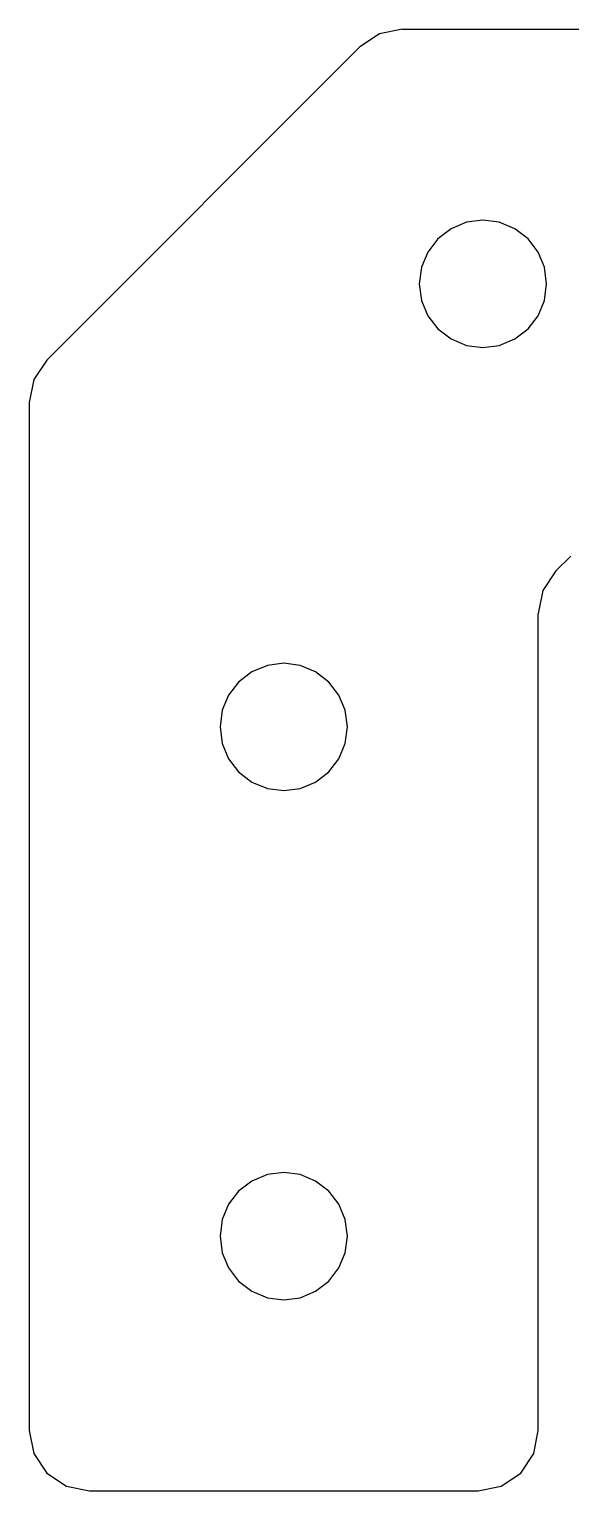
# Model space of a CAD drawing. Extents: x -257 to 298, y -311 to 343.
# Drawn here: x -128.9 to -100, y 72.7 to 150.4 of the extents above; entities that cross this region are included whole.
import ezdxf

# ---------------------------------------------------------------- set-up
doc = ezdxf.new("R2010")
doc.units = 0

msp = doc.modelspace()

# ---------------------------------------------------------------- linework, layer by layer
at = {"layer": 'Layer 1'}
for p, q in [((-110.214586, 150.205415), (-111.25274, 149.511744)), ((-110.214586, 150.205415), (-111.25274, 149.511744)), ((-110.214586, 150.205415), (-111.25274, 149.511744)), ((-110.214586, 150.205415), (-111.25274, 149.511744)), ((-110.214586, 150.205415), (-111.25274, 149.511744)), ((-110.214586, 150.205415), (-111.25274, 149.511744)), ((-110.214586, 150.205415), (-111.25274, 149.511744)), ((-110.214586, 150.205415), (-111.25274, 149.511744)), ((-110.214586, 150.205415), (-111.25274, 149.511744)), ((-110.214586, 150.205415), (-111.25274, 149.511744)), ((-108.99, 150.449), (-110.214586, 150.205415)), ((-108.99, 150.449), (-110.214586, 150.205415)), ((-108.99, 150.449), (-110.214586, 150.205415)), ((-108.99, 150.449), (-110.214586, 150.205415)), ((-108.99, 150.449), (-110.214586, 150.205415)), ((-108.99, 150.449), (-110.214586, 150.205415)), ((-108.99, 150.449), (-110.214586, 150.205415)), ((-108.99, 150.449), (-110.214586, 150.205415)), ((-108.99, 150.449), (-110.214586, 150.205415)), ((-108.99, 150.449), (-110.214586, 150.205415)), ((-108.99, 150.449), (-15.3464, 150.449)), ((-108.99, 150.449), (-15.3464, 150.449)), ((-108.99, 150.449), (-15.3464, 150.449)), ((-108.99, 150.449), (-15.3464, 150.449)), ((-108.99, 150.449), (-15.3464, 150.449)), ((-108.99, 150.449), (-15.3464, 150.449)), ((-108.99, 150.449), (-15.3464, 150.449)), ((-108.99, 150.449), (-15.3464, 150.449)), ((-108.99, 150.449), (-15.3464, 150.449)), ((-108.99, 150.449), (-15.3464, 150.449)), ((-127.916, 132.849), (-111.253, 149.5122)), ((-127.916, 132.849), (-111.253, 149.5122)), ((-127.916, 132.849), (-111.253, 149.5122)), ((-127.916, 132.849), (-111.253, 149.5122)), ((-127.916, 132.849), (-111.253, 149.5122)), ((-127.916, 132.849), (-111.253, 149.5122)), ((-127.916, 132.849), (-111.253, 149.5122)), ((-127.916, 132.849), (-111.253, 149.5122)), ((-127.916, 132.849), (-111.253, 149.5122)), ((-127.916, 132.849), (-111.253, 149.5122)), ((-105.574125, 140.175228), (-106.397995, 139.834934)), ((-105.574125, 140.175228), (-106.397995, 139.834934)), ((-105.574125, 140.175228), (-106.397995, 139.834934)), ((-105.574125, 140.175228), (-106.397995, 139.834934)), ((-105.574125, 140.175228), (-106.397995, 139.834934)), ((-105.574125, 140.175228), (-106.397995, 139.834934)), ((-105.574125, 140.175228), (-106.397995, 139.834934)), ((-105.574125, 140.175228), (-106.397995, 139.834934)), ((-105.574125, 140.175228), (-106.397995, 139.834934)), ((-105.574125, 140.175228), (-106.397995, 139.834934)), ((-104.704665, 140.28866), (-105.574125, 140.175228)), ((-104.704665, 140.28866), (-105.574125, 140.175228)), ((-104.704665, 140.28866), (-105.574125, 140.175228)), ((-104.704665, 140.28866), (-105.574125, 140.175228)), ((-104.704665, 140.28866), (-105.574125, 140.175228)), ((-104.704665, 140.28866), (-105.574125, 140.175228)), ((-104.704665, 140.28866), (-105.574125, 140.175228)), ((-104.704665, 140.28866), (-105.574125, 140.175228)), ((-104.704665, 140.28866), (-105.574125, 140.175228)), ((-104.704665, 140.28866), (-105.574125, 140.175228)), ((-103.835205, 140.175228), (-104.704665, 140.28866)), ((-103.835205, 140.175228), (-104.704665, 140.28866)), ((-103.835205, 140.175228), (-104.704665, 140.28866)), ((-103.835205, 140.175228), (-104.704665, 140.28866)), ((-103.835205, 140.175228), (-104.704665, 140.28866)), ((-103.835205, 140.175228), (-104.704665, 140.28866)), ((-103.835205, 140.175228), (-104.704665, 140.28866)), ((-103.835205, 140.175228), (-104.704665, 140.28866)), ((-103.835205, 140.175228), (-104.704665, 140.28866)), ((-103.835205, 140.175228), (-104.704665, 140.28866)), ((-103.011335, 139.834934), (-103.835205, 140.175228)), ((-103.011335, 139.834934), (-103.835205, 140.175228)), ((-103.011335, 139.834934), (-103.835205, 140.175228)), ((-103.011335, 139.834934), (-103.835205, 140.175228)), ((-103.011335, 139.834934), (-103.835205, 140.175228)), ((-103.011335, 139.834934), (-103.835205, 140.175228)), ((-103.011335, 139.834934), (-103.835205, 140.175228)), ((-103.011335, 139.834934), (-103.835205, 140.175228)), ((-103.011335, 139.834934), (-103.835205, 140.175228)), ((-103.011335, 139.834934), (-103.835205, 140.175228)), ((-107.104634, 139.291589), (-107.637599, 138.59533)), ((-107.104634, 139.291589), (-107.637599, 138.59533)), ((-107.104634, 139.291589), (-107.637599, 138.59533)), ((-107.104634, 139.291589), (-107.637599, 138.59533)), ((-107.104634, 139.291589), (-107.637599, 138.59533)), ((-107.104634, 139.291589), (-107.637599, 138.59533)), ((-107.104634, 139.291589), (-107.637599, 138.59533)), ((-107.104634, 139.291589), (-107.637599, 138.59533)), ((-107.104634, 139.291589), (-107.637599, 138.59533)), ((-107.104634, 139.291589), (-107.637599, 138.59533)), ((-106.397995, 139.834934), (-107.104634, 139.291589)), ((-106.397995, 139.834934), (-107.104634, 139.291589)), ((-106.397995, 139.834934), (-107.104634, 139.291589)), ((-106.397995, 139.834934), (-107.104634, 139.291589)), ((-106.397995, 139.834934), (-107.104634, 139.291589)), ((-106.397995, 139.834934), (-107.104634, 139.291589)), ((-106.397995, 139.834934), (-107.104634, 139.291589)), ((-106.397995, 139.834934), (-107.104634, 139.291589)), ((-106.397995, 139.834934), (-107.104634, 139.291589)), ((-106.397995, 139.834934), (-107.104634, 139.291589)), ((-102.304696, 139.291589), (-103.011335, 139.834934)), ((-102.304696, 139.291589), (-103.011335, 139.834934)), ((-102.304696, 139.291589), (-103.011335, 139.834934)), ((-102.304696, 139.291589), (-103.011335, 139.834934)), ((-102.304696, 139.291589), (-103.011335, 139.834934)), ((-102.304696, 139.291589), (-103.011335, 139.834934)), ((-102.304696, 139.291589), (-103.011335, 139.834934)), ((-102.304696, 139.291589), (-103.011335, 139.834934)), ((-102.304696, 139.291589), (-103.011335, 139.834934)), ((-102.304696, 139.291589), (-103.011335, 139.834934)), ((-101.771731, 138.59533), (-102.304696, 139.291589)), ((-101.771731, 138.59533), (-102.304696, 139.291589)), ((-101.771731, 138.59533), (-102.304696, 139.291589)), ((-101.771731, 138.59533), (-102.304696, 139.291589)), ((-101.771731, 138.59533), (-102.304696, 139.291589)), ((-101.771731, 138.59533), (-102.304696, 139.291589)), ((-101.771731, 138.59533), (-102.304696, 139.291589)), ((-101.771731, 138.59533), (-102.304696, 139.291589)), ((-101.771731, 138.59533), (-102.304696, 139.291589)), ((-101.771731, 138.59533), (-102.304696, 139.291589)), ((-107.637599, 138.59533), (-107.974094, 137.785639)), ((-107.637599, 138.59533), (-107.974094, 137.785639)), ((-107.637599, 138.59533), (-107.974094, 137.785639)), ((-107.637599, 138.59533), (-107.974094, 137.785639)), ((-107.637599, 138.59533), (-107.974094, 137.785639)), ((-107.637599, 138.59533), (-107.974094, 137.785639)), ((-107.637599, 138.59533), (-107.974094, 137.785639)), ((-107.637599, 138.59533), (-107.974094, 137.785639)), ((-107.637599, 138.59533), (-107.974094, 137.785639)), ((-107.637599, 138.59533), (-107.974094, 137.785639)), ((-101.435234, 137.785639), (-101.771731, 138.59533)), ((-101.435234, 137.785639), (-101.771731, 138.59533)), ((-101.435234, 137.785639), (-101.771731, 138.59533)), ((-101.435234, 137.785639), (-101.771731, 138.59533)), ((-101.435234, 137.785639), (-101.771731, 138.59533)), ((-101.435234, 137.785639), (-101.771731, 138.59533)), ((-101.435234, 137.785639), (-101.771731, 138.59533)), ((-101.435234, 137.785639), (-101.771731, 138.59533)), ((-101.435234, 137.785639), (-101.771731, 138.59533)), ((-101.435234, 137.785639), (-101.771731, 138.59533)), ((-107.974094, 137.785639), (-108.091325, 136.902)), ((-107.974094, 137.785639), (-108.091325, 136.902)), ((-107.974094, 137.785639), (-108.091325, 136.902)), ((-107.974094, 137.785639), (-108.091325, 136.902)), ((-107.974094, 137.785639), (-108.091325, 136.902)), ((-107.974094, 137.785639), (-108.091325, 136.902)), ((-107.974094, 137.785639), (-108.091325, 136.902)), ((-107.974094, 137.785639), (-108.091325, 136.902)), ((-107.974094, 137.785639), (-108.091325, 136.902)), ((-107.974094, 137.785639), (-108.091325, 136.902)), ((-101.318, 136.902), (-101.435234, 137.785639)), ((-101.318, 136.902), (-101.435234, 137.785639)), ((-101.318, 136.902), (-101.435234, 137.785639)), ((-101.318, 136.902), (-101.435234, 137.785639)), ((-101.318, 136.902), (-101.435234, 137.785639)), ((-101.318, 136.902), (-101.435234, 137.785639)), ((-101.318, 136.902), (-101.435234, 137.785639)), ((-101.318, 136.902), (-101.435234, 137.785639)), ((-101.318, 136.902), (-101.435234, 137.785639)), ((-101.318, 136.902), (-101.435234, 137.785639)), ((-108.091325, 136.902), (-107.974093, 136.018361)), ((-108.091325, 136.902), (-107.974093, 136.018361)), ((-108.091325, 136.902), (-107.974093, 136.018361)), ((-108.091325, 136.902), (-107.974093, 136.018361)), ((-108.091325, 136.902), (-107.974093, 136.018361)), ((-108.091325, 136.902), (-107.974093, 136.018361)), ((-108.091325, 136.902), (-107.974093, 136.018361)), ((-108.091325, 136.902), (-107.974093, 136.018361)), ((-108.091325, 136.902), (-107.974093, 136.018361)), ((-108.091325, 136.902), (-107.974093, 136.018361)), ((-101.435233, 136.018361), (-101.318003, 136.902)), ((-101.435233, 136.018361), (-101.318003, 136.902)), ((-101.435233, 136.018361), (-101.318003, 136.902)), ((-101.435233, 136.018361), (-101.318003, 136.902)), ((-101.435233, 136.018361), (-101.318003, 136.902)), ((-101.435233, 136.018361), (-101.318003, 136.902)), ((-101.435233, 136.018361), (-101.318003, 136.902)), ((-101.435233, 136.018361), (-101.318003, 136.902)), ((-101.435233, 136.018361), (-101.318003, 136.902)), ((-101.435233, 136.018361), (-101.318003, 136.902)), ((-101.318003, 136.902), (-101.318, 136.902)), ((-101.318003, 136.902), (-101.318, 136.902)), ((-101.318003, 136.902), (-101.318, 136.902)), ((-101.318003, 136.902), (-101.318, 136.902)), ((-101.318003, 136.902), (-101.318, 136.902)), ((-101.318003, 136.902), (-101.318, 136.902)), ((-101.318003, 136.902), (-101.318, 136.902)), ((-101.318003, 136.902), (-101.318, 136.902)), ((-101.318003, 136.902), (-101.318, 136.902)), ((-101.318003, 136.902), (-101.318, 136.902)), ((-107.974093, 136.018361), (-107.637596, 135.20867)), ((-107.974093, 136.018361), (-107.637596, 135.20867)), ((-107.974093, 136.018361), (-107.637596, 135.20867)), ((-107.974093, 136.018361), (-107.637596, 135.20867)), ((-107.974093, 136.018361), (-107.637596, 135.20867)), ((-107.974093, 136.018361), (-107.637596, 135.20867)), ((-107.974093, 136.018361), (-107.637596, 135.20867)), ((-107.974093, 136.018361), (-107.637596, 135.20867)), ((-107.974093, 136.018361), (-107.637596, 135.20867)), ((-107.974093, 136.018361), (-107.637596, 135.20867)), ((-101.771729, 135.20867), (-101.435233, 136.018361)), ((-101.771729, 135.20867), (-101.435233, 136.018361)), ((-101.771729, 135.20867), (-101.435233, 136.018361)), ((-101.771729, 135.20867), (-101.435233, 136.018361)), ((-101.771729, 135.20867), (-101.435233, 136.018361)), ((-101.771729, 135.20867), (-101.435233, 136.018361)), ((-101.771729, 135.20867), (-101.435233, 136.018361)), ((-101.771729, 135.20867), (-101.435233, 136.018361)), ((-101.771729, 135.20867), (-101.435233, 136.018361)), ((-101.771729, 135.20867), (-101.435233, 136.018361)), ((-107.637596, 135.20867), (-107.104631, 134.512411)), ((-107.637596, 135.20867), (-107.104631, 134.512411)), ((-107.637596, 135.20867), (-107.104631, 134.512411)), ((-107.637596, 135.20867), (-107.104631, 134.512411)), ((-107.637596, 135.20867), (-107.104631, 134.512411)), ((-107.637596, 135.20867), (-107.104631, 134.512411)), ((-107.637596, 135.20867), (-107.104631, 134.512411)), ((-107.637596, 135.20867), (-107.104631, 134.512411)), ((-107.637596, 135.20867), (-107.104631, 134.512411)), ((-107.637596, 135.20867), (-107.104631, 134.512411)), ((-102.304694, 134.512411), (-101.771729, 135.20867)), ((-102.304694, 134.512411), (-101.771729, 135.20867)), ((-102.304694, 134.512411), (-101.771729, 135.20867)), ((-102.304694, 134.512411), (-101.771729, 135.20867)), ((-102.304694, 134.512411), (-101.771729, 135.20867)), ((-102.304694, 134.512411), (-101.771729, 135.20867)), ((-102.304694, 134.512411), (-101.771729, 135.20867)), ((-102.304694, 134.512411), (-101.771729, 135.20867)), ((-102.304694, 134.512411), (-101.771729, 135.20867)), ((-102.304694, 134.512411), (-101.771729, 135.20867)), ((-107.104631, 134.512411), (-106.397993, 133.969066)), ((-107.104631, 134.512411), (-106.397993, 133.969066)), ((-107.104631, 134.512411), (-106.397993, 133.969066)), ((-107.104631, 134.512411), (-106.397993, 133.969066)), ((-107.104631, 134.512411), (-106.397993, 133.969066)), ((-107.104631, 134.512411), (-106.397993, 133.969066)), ((-107.104631, 134.512411), (-106.397993, 133.969066)), ((-107.104631, 134.512411), (-106.397993, 133.969066)), ((-107.104631, 134.512411), (-106.397993, 133.969066)), ((-107.104631, 134.512411), (-106.397993, 133.969066)), ((-106.397993, 133.969066), (-105.574123, 133.628772)), ((-106.397993, 133.969066), (-105.574123, 133.628772)), ((-106.397993, 133.969066), (-105.574123, 133.628772)), ((-106.397993, 133.969066), (-105.574123, 133.628772)), ((-106.397993, 133.969066), (-105.574123, 133.628772)), ((-106.397993, 133.969066), (-105.574123, 133.628772)), ((-106.397993, 133.969066), (-105.574123, 133.628772)), ((-106.397993, 133.969066), (-105.574123, 133.628772)), ((-106.397993, 133.969066), (-105.574123, 133.628772)), ((-106.397993, 133.969066), (-105.574123, 133.628772)), ((-103.835202, 133.628772), (-103.011333, 133.969066)), ((-103.835202, 133.628772), (-103.011333, 133.969066)), ((-103.835202, 133.628772), (-103.011333, 133.969066)), ((-103.835202, 133.628772), (-103.011333, 133.969066)), ((-103.835202, 133.628772), (-103.011333, 133.969066)), ((-103.835202, 133.628772), (-103.011333, 133.969066)), ((-103.835202, 133.628772), (-103.011333, 133.969066)), ((-103.835202, 133.628772), (-103.011333, 133.969066)), ((-103.835202, 133.628772), (-103.011333, 133.969066)), ((-103.835202, 133.628772), (-103.011333, 133.969066)), ((-103.011333, 133.969066), (-102.304694, 134.512411)), ((-103.011333, 133.969066), (-102.304694, 134.512411)), ((-103.011333, 133.969066), (-102.304694, 134.512411)), ((-103.011333, 133.969066), (-102.304694, 134.512411)), ((-103.011333, 133.969066), (-102.304694, 134.512411)), ((-103.011333, 133.969066), (-102.304694, 134.512411)), ((-103.011333, 133.969066), (-102.304694, 134.512411)), ((-103.011333, 133.969066), (-102.304694, 134.512411)), ((-103.011333, 133.969066), (-102.304694, 134.512411)), ((-103.011333, 133.969066), (-102.304694, 134.512411)), ((-105.574123, 133.628772), (-104.704663, 133.51534)), ((-105.574123, 133.628772), (-104.704663, 133.51534)), ((-105.574123, 133.628772), (-104.704663, 133.51534)), ((-105.574123, 133.628772), (-104.704663, 133.51534)), ((-105.574123, 133.628772), (-104.704663, 133.51534)), ((-105.574123, 133.628772), (-104.704663, 133.51534)), ((-105.574123, 133.628772), (-104.704663, 133.51534)), ((-105.574123, 133.628772), (-104.704663, 133.51534)), ((-105.574123, 133.628772), (-104.704663, 133.51534)), ((-105.574123, 133.628772), (-104.704663, 133.51534)), ((-104.704663, 133.51534), (-103.835202, 133.628772)), ((-104.704663, 133.51534), (-103.835202, 133.628772)), ((-104.704663, 133.51534), (-103.835202, 133.628772)), ((-104.704663, 133.51534), (-103.835202, 133.628772)), ((-104.704663, 133.51534), (-103.835202, 133.628772)), ((-104.704663, 133.51534), (-103.835202, 133.628772)), ((-104.704663, 133.51534), (-103.835202, 133.628772)), ((-104.704663, 133.51534), (-103.835202, 133.628772)), ((-104.704663, 133.51534), (-103.835202, 133.628772)), ((-104.704663, 133.51534), (-103.835202, 133.628772)), ((-127.916, 132.849), (-128.609673, 131.810846)), ((-127.916, 132.849), (-128.609673, 131.810846)), ((-127.916, 132.849), (-128.609673, 131.810846)), ((-127.916, 132.849), (-128.609673, 131.810846)), ((-127.916, 132.849), (-128.609673, 131.810846)), ((-127.916, 132.849), (-128.609673, 131.810846)), ((-127.916, 132.849), (-128.609673, 131.810846)), ((-127.916, 132.849), (-128.609673, 131.810846)), ((-127.916, 132.849), (-128.609673, 131.810846)), ((-127.916, 132.849), (-128.609673, 131.810846)), ((-128.609673, 131.810846), (-128.853259, 130.58626)), ((-128.609673, 131.810846), (-128.853259, 130.58626)), ((-128.609673, 131.810846), (-128.853259, 130.58626)), ((-128.609673, 131.810846), (-128.853259, 130.58626)), ((-128.609673, 131.810846), (-128.853259, 130.58626)), ((-128.609673, 131.810846), (-128.853259, 130.58626)), ((-128.609673, 131.810846), (-128.853259, 130.58626)), ((-128.609673, 131.810846), (-128.853259, 130.58626)), ((-128.609673, 131.810846), (-128.853259, 130.58626)), ((-128.609673, 131.810846), (-128.853259, 130.58626)), ((-128.853, 130.586), (-128.853, 75.8893)), ((-128.853, 130.586), (-128.853, 75.8893)), ((-128.853, 130.586), (-128.853, 75.8893)), ((-128.853, 130.586), (-128.853, 75.8893)), ((-128.853, 130.586), (-128.853, 75.8893)), ((-128.853, 130.586), (-128.853, 75.8893)), ((-128.853, 130.586), (-128.853, 75.8893)), ((-128.853, 130.586), (-128.853, 75.8893)), ((-128.853, 130.586), (-128.853, 75.8893)), ((-128.853, 130.586), (-128.853, 75.8893)), ((-100.823, 121.626), (-100.030803, 122.418197)), ((-100.823, 121.626), (-100.030803, 122.418197)), ((-100.823, 121.626), (-100.030803, 122.418197)), ((-100.823, 121.626), (-100.030803, 122.418197)), ((-100.823, 121.626), (-100.030803, 122.418197)), ((-100.823, 121.626), (-100.030803, 122.418197)), ((-100.823, 121.626), (-100.030803, 122.418197)), ((-100.823, 121.626), (-100.030803, 122.418197)), ((-100.823, 121.626), (-100.030803, 122.418197)), ((-100.823, 121.626), (-100.030803, 122.418197)), ((-100.823, 121.626), (-101.516673, 120.587846)), ((-100.823, 121.626), (-101.516673, 120.587846)), ((-100.823, 121.626), (-101.516673, 120.587846)), ((-100.823, 121.626), (-101.516673, 120.587846)), ((-100.823, 121.626), (-101.516673, 120.587846)), ((-100.823, 121.626), (-101.516673, 120.587846)), ((-100.823, 121.626), (-101.516673, 120.587846)), ((-100.823, 121.626), (-101.516673, 120.587846)), ((-100.823, 121.626), (-101.516673, 120.587846)), ((-100.823, 121.626), (-101.516673, 120.587846)), ((-101.516673, 120.587846), (-101.760259, 119.36326)), ((-101.516673, 120.587846), (-101.760259, 119.36326)), ((-101.516673, 120.587846), (-101.760259, 119.36326)), ((-101.516673, 120.587846), (-101.760259, 119.36326)), ((-101.516673, 120.587846), (-101.760259, 119.36326)), ((-101.516673, 120.587846), (-101.760259, 119.36326)), ((-101.516673, 120.587846), (-101.760259, 119.36326)), ((-101.516673, 120.587846), (-101.760259, 119.36326)), ((-101.516673, 120.587846), (-101.760259, 119.36326)), ((-101.516673, 120.587846), (-101.760259, 119.36326)), ((-101.76, 75.8893), (-101.76, 119.364)), ((-101.76, 75.8893), (-101.76, 119.364)), ((-101.76, 75.8893), (-101.76, 119.364)), ((-101.76, 75.8893), (-101.76, 119.364)), ((-101.76, 75.8893), (-101.76, 119.364)), ((-101.76, 75.8893), (-101.76, 119.364)), ((-101.76, 75.8893), (-101.76, 119.364)), ((-101.76, 75.8893), (-101.76, 119.364)), ((-101.76, 75.8893), (-101.76, 119.364)), ((-101.76, 75.8893), (-101.76, 119.364)), ((-115.306665, 116.71566), (-116.176125, 116.602228)), ((-115.306665, 116.71566), (-116.176125, 116.602228)), ((-115.306665, 116.71566), (-116.176125, 116.602228)), ((-115.306665, 116.71566), (-116.176125, 116.602228)), ((-115.306665, 116.71566), (-116.176125, 116.602228)), ((-115.306665, 116.71566), (-116.176125, 116.602228)), ((-115.306665, 116.71566), (-116.176125, 116.602228)), ((-115.306665, 116.71566), (-116.176125, 116.602228)), ((-115.306665, 116.71566), (-116.176125, 116.602228)), ((-115.306665, 116.71566), (-116.176125, 116.602228)), ((-114.437205, 116.602228), (-115.306665, 116.71566)), ((-114.437205, 116.602228), (-115.306665, 116.71566)), ((-114.437205, 116.602228), (-115.306665, 116.71566)), ((-114.437205, 116.602228), (-115.306665, 116.71566)), ((-114.437205, 116.602228), (-115.306665, 116.71566)), ((-114.437205, 116.602228), (-115.306665, 116.71566)), ((-114.437205, 116.602228), (-115.306665, 116.71566)), ((-114.437205, 116.602228), (-115.306665, 116.71566)), ((-114.437205, 116.602228), (-115.306665, 116.71566)), ((-114.437205, 116.602228), (-115.306665, 116.71566)), ((-116.999995, 116.261934), (-117.706634, 115.718589)), ((-116.999995, 116.261934), (-117.706634, 115.718589)), ((-116.999995, 116.261934), (-117.706634, 115.718589)), ((-116.999995, 116.261934), (-117.706634, 115.718589)), ((-116.999995, 116.261934), (-117.706634, 115.718589)), ((-116.999995, 116.261934), (-117.706634, 115.718589)), ((-116.999995, 116.261934), (-117.706634, 115.718589)), ((-116.999995, 116.261934), (-117.706634, 115.718589)), ((-116.999995, 116.261934), (-117.706634, 115.718589)), ((-116.999995, 116.261934), (-117.706634, 115.718589)), ((-116.176125, 116.602228), (-116.999995, 116.261934)), ((-116.176125, 116.602228), (-116.999995, 116.261934)), ((-116.176125, 116.602228), (-116.999995, 116.261934)), ((-116.176125, 116.602228), (-116.999995, 116.261934)), ((-116.176125, 116.602228), (-116.999995, 116.261934)), ((-116.176125, 116.602228), (-116.999995, 116.261934)), ((-116.176125, 116.602228), (-116.999995, 116.261934)), ((-116.176125, 116.602228), (-116.999995, 116.261934)), ((-116.176125, 116.602228), (-116.999995, 116.261934)), ((-116.176125, 116.602228), (-116.999995, 116.261934)), ((-113.613335, 116.261934), (-114.437205, 116.602228)), ((-113.613335, 116.261934), (-114.437205, 116.602228)), ((-113.613335, 116.261934), (-114.437205, 116.602228)), ((-113.613335, 116.261934), (-114.437205, 116.602228)), ((-113.613335, 116.261934), (-114.437205, 116.602228)), ((-113.613335, 116.261934), (-114.437205, 116.602228)), ((-113.613335, 116.261934), (-114.437205, 116.602228)), ((-113.613335, 116.261934), (-114.437205, 116.602228)), ((-113.613335, 116.261934), (-114.437205, 116.602228)), ((-113.613335, 116.261934), (-114.437205, 116.602228)), ((-112.906696, 115.718589), (-113.613335, 116.261934)), ((-112.906696, 115.718589), (-113.613335, 116.261934)), ((-112.906696, 115.718589), (-113.613335, 116.261934)), ((-112.906696, 115.718589), (-113.613335, 116.261934)), ((-112.906696, 115.718589), (-113.613335, 116.261934)), ((-112.906696, 115.718589), (-113.613335, 116.261934)), ((-112.906696, 115.718589), (-113.613335, 116.261934)), ((-112.906696, 115.718589), (-113.613335, 116.261934)), ((-112.906696, 115.718589), (-113.613335, 116.261934)), ((-112.906696, 115.718589), (-113.613335, 116.261934)), ((-117.706634, 115.718589), (-118.239599, 115.02233)), ((-117.706634, 115.718589), (-118.239599, 115.02233)), ((-117.706634, 115.718589), (-118.239599, 115.02233)), ((-117.706634, 115.718589), (-118.239599, 115.02233)), ((-117.706634, 115.718589), (-118.239599, 115.02233)), ((-117.706634, 115.718589), (-118.239599, 115.02233)), ((-117.706634, 115.718589), (-118.239599, 115.02233)), ((-117.706634, 115.718589), (-118.239599, 115.02233)), ((-117.706634, 115.718589), (-118.239599, 115.02233)), ((-117.706634, 115.718589), (-118.239599, 115.02233)), ((-112.373731, 115.02233), (-112.906696, 115.718589)), ((-112.373731, 115.02233), (-112.906696, 115.718589)), ((-112.373731, 115.02233), (-112.906696, 115.718589)), ((-112.373731, 115.02233), (-112.906696, 115.718589)), ((-112.373731, 115.02233), (-112.906696, 115.718589)), ((-112.373731, 115.02233), (-112.906696, 115.718589)), ((-112.373731, 115.02233), (-112.906696, 115.718589)), ((-112.373731, 115.02233), (-112.906696, 115.718589)), ((-112.373731, 115.02233), (-112.906696, 115.718589)), ((-112.373731, 115.02233), (-112.906696, 115.718589)), ((-118.239599, 115.02233), (-118.576094, 114.212639)), ((-118.239599, 115.02233), (-118.576094, 114.212639)), ((-118.239599, 115.02233), (-118.576094, 114.212639)), ((-118.239599, 115.02233), (-118.576094, 114.212639)), ((-118.239599, 115.02233), (-118.576094, 114.212639)), ((-118.239599, 115.02233), (-118.576094, 114.212639)), ((-118.239599, 115.02233), (-118.576094, 114.212639)), ((-118.239599, 115.02233), (-118.576094, 114.212639)), ((-118.239599, 115.02233), (-118.576094, 114.212639)), ((-118.239599, 115.02233), (-118.576094, 114.212639)), ((-112.037234, 114.212639), (-112.373731, 115.02233)), ((-112.037234, 114.212639), (-112.373731, 115.02233)), ((-112.037234, 114.212639), (-112.373731, 115.02233)), ((-112.037234, 114.212639), (-112.373731, 115.02233)), ((-112.037234, 114.212639), (-112.373731, 115.02233)), ((-112.037234, 114.212639), (-112.373731, 115.02233)), ((-112.037234, 114.212639), (-112.373731, 115.02233)), ((-112.037234, 114.212639), (-112.373731, 115.02233)), ((-112.037234, 114.212639), (-112.373731, 115.02233)), ((-112.037234, 114.212639), (-112.373731, 115.02233)), ((-118.576094, 114.212639), (-118.693325, 113.329)), ((-118.576094, 114.212639), (-118.693325, 113.329)), ((-118.576094, 114.212639), (-118.693325, 113.329)), ((-118.576094, 114.212639), (-118.693325, 113.329)), ((-118.576094, 114.212639), (-118.693325, 113.329)), ((-118.576094, 114.212639), (-118.693325, 113.329)), ((-118.576094, 114.212639), (-118.693325, 113.329)), ((-118.576094, 114.212639), (-118.693325, 113.329)), ((-118.576094, 114.212639), (-118.693325, 113.329)), ((-118.576094, 114.212639), (-118.693325, 113.329)), ((-111.92, 113.329), (-112.037234, 114.212639)), ((-111.92, 113.329), (-112.037234, 114.212639)), ((-111.92, 113.329), (-112.037234, 114.212639)), ((-111.92, 113.329), (-112.037234, 114.212639)), ((-111.92, 113.329), (-112.037234, 114.212639)), ((-111.92, 113.329), (-112.037234, 114.212639)), ((-111.92, 113.329), (-112.037234, 114.212639)), ((-111.92, 113.329), (-112.037234, 114.212639)), ((-111.92, 113.329), (-112.037234, 114.212639)), ((-111.92, 113.329), (-112.037234, 114.212639)), ((-118.693325, 113.329), (-118.576093, 112.445361)), ((-118.693325, 113.329), (-118.576093, 112.445361)), ((-118.693325, 113.329), (-118.576093, 112.445361)), ((-118.693325, 113.329), (-118.576093, 112.445361)), ((-118.693325, 113.329), (-118.576093, 112.445361)), ((-118.693325, 113.329), (-118.576093, 112.445361)), ((-118.693325, 113.329), (-118.576093, 112.445361)), ((-118.693325, 113.329), (-118.576093, 112.445361)), ((-118.693325, 113.329), (-118.576093, 112.445361)), ((-118.693325, 113.329), (-118.576093, 112.445361)), ((-112.037233, 112.445361), (-111.920003, 113.329)), ((-112.037233, 112.445361), (-111.920003, 113.329)), ((-112.037233, 112.445361), (-111.920003, 113.329)), ((-112.037233, 112.445361), (-111.920003, 113.329)), ((-112.037233, 112.445361), (-111.920003, 113.329)), ((-112.037233, 112.445361), (-111.920003, 113.329)), ((-112.037233, 112.445361), (-111.920003, 113.329)), ((-112.037233, 112.445361), (-111.920003, 113.329)), ((-112.037233, 112.445361), (-111.920003, 113.329)), ((-112.037233, 112.445361), (-111.920003, 113.329)), ((-111.920003, 113.329), (-111.92, 113.329)), ((-111.920003, 113.329), (-111.92, 113.329)), ((-111.920003, 113.329), (-111.92, 113.329)), ((-111.920003, 113.329), (-111.92, 113.329)), ((-111.920003, 113.329), (-111.92, 113.329)), ((-111.920003, 113.329), (-111.92, 113.329)), ((-111.920003, 113.329), (-111.92, 113.329)), ((-111.920003, 113.329), (-111.92, 113.329)), ((-111.920003, 113.329), (-111.92, 113.329)), ((-111.920003, 113.329), (-111.92, 113.329)), ((-118.576093, 112.445361), (-118.239596, 111.63567)), ((-118.576093, 112.445361), (-118.239596, 111.63567)), ((-118.576093, 112.445361), (-118.239596, 111.63567)), ((-118.576093, 112.445361), (-118.239596, 111.63567)), ((-118.576093, 112.445361), (-118.239596, 111.63567)), ((-118.576093, 112.445361), (-118.239596, 111.63567)), ((-118.576093, 112.445361), (-118.239596, 111.63567)), ((-118.576093, 112.445361), (-118.239596, 111.63567)), ((-118.576093, 112.445361), (-118.239596, 111.63567)), ((-118.576093, 112.445361), (-118.239596, 111.63567)), ((-112.373729, 111.63567), (-112.037233, 112.445361)), ((-112.373729, 111.63567), (-112.037233, 112.445361)), ((-112.373729, 111.63567), (-112.037233, 112.445361)), ((-112.373729, 111.63567), (-112.037233, 112.445361)), ((-112.373729, 111.63567), (-112.037233, 112.445361)), ((-112.373729, 111.63567), (-112.037233, 112.445361)), ((-112.373729, 111.63567), (-112.037233, 112.445361)), ((-112.373729, 111.63567), (-112.037233, 112.445361)), ((-112.373729, 111.63567), (-112.037233, 112.445361)), ((-112.373729, 111.63567), (-112.037233, 112.445361)), ((-118.239596, 111.63567), (-117.706631, 110.939411)), ((-118.239596, 111.63567), (-117.706631, 110.939411)), ((-118.239596, 111.63567), (-117.706631, 110.939411)), ((-118.239596, 111.63567), (-117.706631, 110.939411)), ((-118.239596, 111.63567), (-117.706631, 110.939411)), ((-118.239596, 111.63567), (-117.706631, 110.939411)), ((-118.239596, 111.63567), (-117.706631, 110.939411)), ((-118.239596, 111.63567), (-117.706631, 110.939411)), ((-118.239596, 111.63567), (-117.706631, 110.939411)), ((-118.239596, 111.63567), (-117.706631, 110.939411)), ((-112.906694, 110.939411), (-112.373729, 111.63567)), ((-112.906694, 110.939411), (-112.373729, 111.63567)), ((-112.906694, 110.939411), (-112.373729, 111.63567)), ((-112.906694, 110.939411), (-112.373729, 111.63567)), ((-112.906694, 110.939411), (-112.373729, 111.63567)), ((-112.906694, 110.939411), (-112.373729, 111.63567)), ((-112.906694, 110.939411), (-112.373729, 111.63567)), ((-112.906694, 110.939411), (-112.373729, 111.63567)), ((-112.906694, 110.939411), (-112.373729, 111.63567)), ((-112.906694, 110.939411), (-112.373729, 111.63567)), ((-117.706631, 110.939411), (-116.999993, 110.396066)), ((-117.706631, 110.939411), (-116.999993, 110.396066)), ((-117.706631, 110.939411), (-116.999993, 110.396066)), ((-117.706631, 110.939411), (-116.999993, 110.396066)), ((-117.706631, 110.939411), (-116.999993, 110.396066)), ((-117.706631, 110.939411), (-116.999993, 110.396066)), ((-117.706631, 110.939411), (-116.999993, 110.396066)), ((-117.706631, 110.939411), (-116.999993, 110.396066)), ((-117.706631, 110.939411), (-116.999993, 110.396066)), ((-117.706631, 110.939411), (-116.999993, 110.396066)), ((-113.613332, 110.396066), (-112.906694, 110.939411)), ((-113.613332, 110.396066), (-112.906694, 110.939411)), ((-113.613332, 110.396066), (-112.906694, 110.939411)), ((-113.613332, 110.396066), (-112.906694, 110.939411)), ((-113.613332, 110.396066), (-112.906694, 110.939411)), ((-113.613332, 110.396066), (-112.906694, 110.939411)), ((-113.613332, 110.396066), (-112.906694, 110.939411)), ((-113.613332, 110.396066), (-112.906694, 110.939411)), ((-113.613332, 110.396066), (-112.906694, 110.939411)), ((-113.613332, 110.396066), (-112.906694, 110.939411)), ((-116.999993, 110.396066), (-116.176123, 110.055772)), ((-116.999993, 110.396066), (-116.176123, 110.055772)), ((-116.999993, 110.396066), (-116.176123, 110.055772)), ((-116.999993, 110.396066), (-116.176123, 110.055772)), ((-116.999993, 110.396066), (-116.176123, 110.055772)), ((-116.999993, 110.396066), (-116.176123, 110.055772)), ((-116.999993, 110.396066), (-116.176123, 110.055772)), ((-116.999993, 110.396066), (-116.176123, 110.055772)), ((-116.999993, 110.396066), (-116.176123, 110.055772)), ((-116.999993, 110.396066), (-116.176123, 110.055772)), ((-116.176123, 110.055772), (-115.306663, 109.94234)), ((-116.176123, 110.055772), (-115.306663, 109.94234)), ((-116.176123, 110.055772), (-115.306663, 109.94234)), ((-116.176123, 110.055772), (-115.306663, 109.94234)), ((-116.176123, 110.055772), (-115.306663, 109.94234)), ((-116.176123, 110.055772), (-115.306663, 109.94234)), ((-116.176123, 110.055772), (-115.306663, 109.94234)), ((-116.176123, 110.055772), (-115.306663, 109.94234)), ((-116.176123, 110.055772), (-115.306663, 109.94234)), ((-116.176123, 110.055772), (-115.306663, 109.94234)), ((-115.306663, 109.94234), (-114.437202, 110.055772)), ((-115.306663, 109.94234), (-114.437202, 110.055772)), ((-115.306663, 109.94234), (-114.437202, 110.055772)), ((-115.306663, 109.94234), (-114.437202, 110.055772)), ((-115.306663, 109.94234), (-114.437202, 110.055772)), ((-115.306663, 109.94234), (-114.437202, 110.055772)), ((-115.306663, 109.94234), (-114.437202, 110.055772)), ((-115.306663, 109.94234), (-114.437202, 110.055772)), ((-115.306663, 109.94234), (-114.437202, 110.055772)), ((-115.306663, 109.94234), (-114.437202, 110.055772)), ((-114.437202, 110.055772), (-113.613332, 110.396066)), ((-114.437202, 110.055772), (-113.613332, 110.396066)), ((-114.437202, 110.055772), (-113.613332, 110.396066)), ((-114.437202, 110.055772), (-113.613332, 110.396066)), ((-114.437202, 110.055772), (-113.613332, 110.396066)), ((-114.437202, 110.055772), (-113.613332, 110.396066)), ((-114.437202, 110.055772), (-113.613332, 110.396066)), ((-114.437202, 110.055772), (-113.613332, 110.396066)), ((-114.437202, 110.055772), (-113.613332, 110.396066)), ((-114.437202, 110.055772), (-113.613332, 110.396066)), ((-116.176125, 89.509128), (-116.999995, 89.168834)), ((-116.176125, 89.509128), (-116.999995, 89.168834)), ((-116.176125, 89.509128), (-116.999995, 89.168834)), ((-116.176125, 89.509128), (-116.999995, 89.168834)), ((-116.176125, 89.509128), (-116.999995, 89.168834)), ((-116.176125, 89.509128), (-116.999995, 89.168834)), ((-116.176125, 89.509128), (-116.999995, 89.168834)), ((-116.176125, 89.509128), (-116.999995, 89.168834)), ((-116.176125, 89.509128), (-116.999995, 89.168834)), ((-116.176125, 89.509128), (-116.999995, 89.168834)), ((-115.306665, 89.62256), (-116.176125, 89.509128)), ((-115.306665, 89.62256), (-116.176125, 89.509128)), ((-115.306665, 89.62256), (-116.176125, 89.509128)), ((-115.306665, 89.62256), (-116.176125, 89.509128)), ((-115.306665, 89.62256), (-116.176125, 89.509128)), ((-115.306665, 89.62256), (-116.176125, 89.509128)), ((-115.306665, 89.62256), (-116.176125, 89.509128)), ((-115.306665, 89.62256), (-116.176125, 89.509128)), ((-115.306665, 89.62256), (-116.176125, 89.509128)), ((-115.306665, 89.62256), (-116.176125, 89.509128)), ((-114.437205, 89.509128), (-115.306665, 89.62256)), ((-114.437205, 89.509128), (-115.306665, 89.62256)), ((-114.437205, 89.509128), (-115.306665, 89.62256)), ((-114.437205, 89.509128), (-115.306665, 89.62256)), ((-114.437205, 89.509128), (-115.306665, 89.62256)), ((-114.437205, 89.509128), (-115.306665, 89.62256)), ((-114.437205, 89.509128), (-115.306665, 89.62256)), ((-114.437205, 89.509128), (-115.306665, 89.62256)), ((-114.437205, 89.509128), (-115.306665, 89.62256)), ((-114.437205, 89.509128), (-115.306665, 89.62256)), ((-113.613335, 89.168834), (-114.437205, 89.509128)), ((-113.613335, 89.168834), (-114.437205, 89.509128)), ((-113.613335, 89.168834), (-114.437205, 89.509128)), ((-113.613335, 89.168834), (-114.437205, 89.509128)), ((-113.613335, 89.168834), (-114.437205, 89.509128)), ((-113.613335, 89.168834), (-114.437205, 89.509128)), ((-113.613335, 89.168834), (-114.437205, 89.509128)), ((-113.613335, 89.168834), (-114.437205, 89.509128)), ((-113.613335, 89.168834), (-114.437205, 89.509128)), ((-113.613335, 89.168834), (-114.437205, 89.509128)), ((-116.999995, 89.168834), (-117.706634, 88.625489)), ((-116.999995, 89.168834), (-117.706634, 88.625489)), ((-116.999995, 89.168834), (-117.706634, 88.625489)), ((-116.999995, 89.168834), (-117.706634, 88.625489)), ((-116.999995, 89.168834), (-117.706634, 88.625489)), ((-116.999995, 89.168834), (-117.706634, 88.625489)), ((-116.999995, 89.168834), (-117.706634, 88.625489)), ((-116.999995, 89.168834), (-117.706634, 88.625489)), ((-116.999995, 89.168834), (-117.706634, 88.625489)), ((-116.999995, 89.168834), (-117.706634, 88.625489)), ((-112.906696, 88.625489), (-113.613335, 89.168834)), ((-112.906696, 88.625489), (-113.613335, 89.168834)), ((-112.906696, 88.625489), (-113.613335, 89.168834)), ((-112.906696, 88.625489), (-113.613335, 89.168834)), ((-112.906696, 88.625489), (-113.613335, 89.168834)), ((-112.906696, 88.625489), (-113.613335, 89.168834)), ((-112.906696, 88.625489), (-113.613335, 89.168834)), ((-112.906696, 88.625489), (-113.613335, 89.168834)), ((-112.906696, 88.625489), (-113.613335, 89.168834)), ((-112.906696, 88.625489), (-113.613335, 89.168834)), ((-118.239599, 87.92923), (-118.576094, 87.119539)), ((-118.239599, 87.92923), (-118.576094, 87.119539)), ((-118.239599, 87.92923), (-118.576094, 87.119539)), ((-118.239599, 87.92923), (-118.576094, 87.119539)), ((-118.239599, 87.92923), (-118.576094, 87.119539)), ((-118.239599, 87.92923), (-118.576094, 87.119539)), ((-118.239599, 87.92923), (-118.576094, 87.119539)), ((-118.239599, 87.92923), (-118.576094, 87.119539)), ((-118.239599, 87.92923), (-118.576094, 87.119539)), ((-118.239599, 87.92923), (-118.576094, 87.119539)), ((-117.706634, 88.625489), (-118.239599, 87.92923)), ((-117.706634, 88.625489), (-118.239599, 87.92923)), ((-117.706634, 88.625489), (-118.239599, 87.92923)), ((-117.706634, 88.625489), (-118.239599, 87.92923)), ((-117.706634, 88.625489), (-118.239599, 87.92923)), ((-117.706634, 88.625489), (-118.239599, 87.92923)), ((-117.706634, 88.625489), (-118.239599, 87.92923)), ((-117.706634, 88.625489), (-118.239599, 87.92923)), ((-117.706634, 88.625489), (-118.239599, 87.92923)), ((-117.706634, 88.625489), (-118.239599, 87.92923)), ((-112.373731, 87.92923), (-112.906696, 88.625489)), ((-112.373731, 87.92923), (-112.906696, 88.625489)), ((-112.373731, 87.92923), (-112.906696, 88.625489)), ((-112.373731, 87.92923), (-112.906696, 88.625489)), ((-112.373731, 87.92923), (-112.906696, 88.625489)), ((-112.373731, 87.92923), (-112.906696, 88.625489)), ((-112.373731, 87.92923), (-112.906696, 88.625489)), ((-112.373731, 87.92923), (-112.906696, 88.625489)), ((-112.373731, 87.92923), (-112.906696, 88.625489)), ((-112.373731, 87.92923), (-112.906696, 88.625489)), ((-112.037234, 87.119539), (-112.373731, 87.92923)), ((-112.037234, 87.119539), (-112.373731, 87.92923)), ((-112.037234, 87.119539), (-112.373731, 87.92923)), ((-112.037234, 87.119539), (-112.373731, 87.92923)), ((-112.037234, 87.119539), (-112.373731, 87.92923)), ((-112.037234, 87.119539), (-112.373731, 87.92923)), ((-112.037234, 87.119539), (-112.373731, 87.92923)), ((-112.037234, 87.119539), (-112.373731, 87.92923)), ((-112.037234, 87.119539), (-112.373731, 87.92923)), ((-112.037234, 87.119539), (-112.373731, 87.92923)), ((-118.576094, 87.119539), (-118.693325, 86.2359)), ((-118.576094, 87.119539), (-118.693325, 86.2359)), ((-118.576094, 87.119539), (-118.693325, 86.2359)), ((-118.576094, 87.119539), (-118.693325, 86.2359)), ((-118.576094, 87.119539), (-118.693325, 86.2359)), ((-118.576094, 87.119539), (-118.693325, 86.2359)), ((-118.576094, 87.119539), (-118.693325, 86.2359)), ((-118.576094, 87.119539), (-118.693325, 86.2359)), ((-118.576094, 87.119539), (-118.693325, 86.2359)), ((-118.576094, 87.119539), (-118.693325, 86.2359)), ((-111.92, 86.2359), (-112.037234, 87.119539)), ((-111.92, 86.2359), (-112.037234, 87.119539)), ((-111.92, 86.2359), (-112.037234, 87.119539)), ((-111.92, 86.2359), (-112.037234, 87.119539)), ((-111.92, 86.2359), (-112.037234, 87.119539)), ((-111.92, 86.2359), (-112.037234, 87.119539)), ((-111.92, 86.2359), (-112.037234, 87.119539)), ((-111.92, 86.2359), (-112.037234, 87.119539)), ((-111.92, 86.2359), (-112.037234, 87.119539)), ((-111.92, 86.2359), (-112.037234, 87.119539)), ((-118.693325, 86.2359), (-118.576093, 85.352261)), ((-118.693325, 86.2359), (-118.576093, 85.352261)), ((-118.693325, 86.2359), (-118.576093, 85.352261)), ((-118.693325, 86.2359), (-118.576093, 85.352261)), ((-118.693325, 86.2359), (-118.576093, 85.352261)), ((-118.693325, 86.2359), (-118.576093, 85.352261)), ((-118.693325, 86.2359), (-118.576093, 85.352261)), ((-118.693325, 86.2359), (-118.576093, 85.352261)), ((-118.693325, 86.2359), (-118.576093, 85.352261)), ((-118.693325, 86.2359), (-118.576093, 85.352261)), ((-112.037233, 85.352261), (-111.920003, 86.2359)), ((-112.037233, 85.352261), (-111.920003, 86.2359)), ((-112.037233, 85.352261), (-111.920003, 86.2359)), ((-112.037233, 85.352261), (-111.920003, 86.2359)), ((-112.037233, 85.352261), (-111.920003, 86.2359)), ((-112.037233, 85.352261), (-111.920003, 86.2359)), ((-112.037233, 85.352261), (-111.920003, 86.2359)), ((-112.037233, 85.352261), (-111.920003, 86.2359)), ((-112.037233, 85.352261), (-111.920003, 86.2359)), ((-112.037233, 85.352261), (-111.920003, 86.2359)), ((-111.920003, 86.2359), (-111.92, 86.2359)), ((-111.920003, 86.2359), (-111.92, 86.2359)), ((-111.920003, 86.2359), (-111.92, 86.2359)), ((-111.920003, 86.2359), (-111.92, 86.2359)), ((-111.920003, 86.2359), (-111.92, 86.2359)), ((-111.920003, 86.2359), (-111.92, 86.2359)), ((-111.920003, 86.2359), (-111.92, 86.2359)), ((-111.920003, 86.2359), (-111.92, 86.2359)), ((-111.920003, 86.2359), (-111.92, 86.2359)), ((-111.920003, 86.2359), (-111.92, 86.2359)), ((-118.576093, 85.352261), (-118.239596, 84.54257)), ((-118.576093, 85.352261), (-118.239596, 84.54257)), ((-118.576093, 85.352261), (-118.239596, 84.54257)), ((-118.576093, 85.352261), (-118.239596, 84.54257)), ((-118.576093, 85.352261), (-118.239596, 84.54257)), ((-118.576093, 85.352261), (-118.239596, 84.54257)), ((-118.576093, 85.352261), (-118.239596, 84.54257)), ((-118.576093, 85.352261), (-118.239596, 84.54257)), ((-118.576093, 85.352261), (-118.239596, 84.54257)), ((-118.576093, 85.352261), (-118.239596, 84.54257)), ((-112.373729, 84.54257), (-112.037233, 85.352261)), ((-112.373729, 84.54257), (-112.037233, 85.352261)), ((-112.373729, 84.54257), (-112.037233, 85.352261)), ((-112.373729, 84.54257), (-112.037233, 85.352261)), ((-112.373729, 84.54257), (-112.037233, 85.352261)), ((-112.373729, 84.54257), (-112.037233, 85.352261)), ((-112.373729, 84.54257), (-112.037233, 85.352261)), ((-112.373729, 84.54257), (-112.037233, 85.352261)), ((-112.373729, 84.54257), (-112.037233, 85.352261)), ((-112.373729, 84.54257), (-112.037233, 85.352261)), ((-118.239596, 84.54257), (-117.706631, 83.846311)), ((-118.239596, 84.54257), (-117.706631, 83.846311)), ((-118.239596, 84.54257), (-117.706631, 83.846311)), ((-118.239596, 84.54257), (-117.706631, 83.846311)), ((-118.239596, 84.54257), (-117.706631, 83.846311)), ((-118.239596, 84.54257), (-117.706631, 83.846311)), ((-118.239596, 84.54257), (-117.706631, 83.846311)), ((-118.239596, 84.54257), (-117.706631, 83.846311)), ((-118.239596, 84.54257), (-117.706631, 83.846311)), ((-118.239596, 84.54257), (-117.706631, 83.846311)), ((-112.906694, 83.846311), (-112.373729, 84.54257)), ((-112.906694, 83.846311), (-112.373729, 84.54257)), ((-112.906694, 83.846311), (-112.373729, 84.54257)), ((-112.906694, 83.846311), (-112.373729, 84.54257)), ((-112.906694, 83.846311), (-112.373729, 84.54257)), ((-112.906694, 83.846311), (-112.373729, 84.54257)), ((-112.906694, 83.846311), (-112.373729, 84.54257)), ((-112.906694, 83.846311), (-112.373729, 84.54257)), ((-112.906694, 83.846311), (-112.373729, 84.54257)), ((-112.906694, 83.846311), (-112.373729, 84.54257)), ((-117.706631, 83.846311), (-116.999993, 83.302966)), ((-117.706631, 83.846311), (-116.999993, 83.302966)), ((-117.706631, 83.846311), (-116.999993, 83.302966)), ((-117.706631, 83.846311), (-116.999993, 83.302966)), ((-117.706631, 83.846311), (-116.999993, 83.302966)), ((-117.706631, 83.846311), (-116.999993, 83.302966)), ((-117.706631, 83.846311), (-116.999993, 83.302966)), ((-117.706631, 83.846311), (-116.999993, 83.302966)), ((-117.706631, 83.846311), (-116.999993, 83.302966)), ((-117.706631, 83.846311), (-116.999993, 83.302966)), ((-116.999993, 83.302966), (-116.176123, 82.962672)), ((-116.999993, 83.302966), (-116.176123, 82.962672)), ((-116.999993, 83.302966), (-116.176123, 82.962672)), ((-116.999993, 83.302966), (-116.176123, 82.962672)), ((-116.999993, 83.302966), (-116.176123, 82.962672)), ((-116.999993, 83.302966), (-116.176123, 82.962672)), ((-116.999993, 83.302966), (-116.176123, 82.962672)), ((-116.999993, 83.302966), (-116.176123, 82.962672)), ((-116.999993, 83.302966), (-116.176123, 82.962672)), ((-116.999993, 83.302966), (-116.176123, 82.962672)), ((-114.437202, 82.962672), (-113.613332, 83.302966)), ((-114.437202, 82.962672), (-113.613332, 83.302966)), ((-114.437202, 82.962672), (-113.613332, 83.302966)), ((-114.437202, 82.962672), (-113.613332, 83.302966)), ((-114.437202, 82.962672), (-113.613332, 83.302966)), ((-114.437202, 82.962672), (-113.613332, 83.302966)), ((-114.437202, 82.962672), (-113.613332, 83.302966)), ((-114.437202, 82.962672), (-113.613332, 83.302966)), ((-114.437202, 82.962672), (-113.613332, 83.302966)), ((-114.437202, 82.962672), (-113.613332, 83.302966)), ((-113.613332, 83.302966), (-112.906694, 83.846311)), ((-113.613332, 83.302966), (-112.906694, 83.846311)), ((-113.613332, 83.302966), (-112.906694, 83.846311)), ((-113.613332, 83.302966), (-112.906694, 83.846311)), ((-113.613332, 83.302966), (-112.906694, 83.846311)), ((-113.613332, 83.302966), (-112.906694, 83.846311)), ((-113.613332, 83.302966), (-112.906694, 83.846311)), ((-113.613332, 83.302966), (-112.906694, 83.846311)), ((-113.613332, 83.302966), (-112.906694, 83.846311)), ((-113.613332, 83.302966), (-112.906694, 83.846311)), ((-116.176123, 82.962672), (-115.306663, 82.84924)), ((-116.176123, 82.962672), (-115.306663, 82.84924)), ((-116.176123, 82.962672), (-115.306663, 82.84924)), ((-116.176123, 82.962672), (-115.306663, 82.84924)), ((-116.176123, 82.962672), (-115.306663, 82.84924)), ((-116.176123, 82.962672), (-115.306663, 82.84924)), ((-116.176123, 82.962672), (-115.306663, 82.84924)), ((-116.176123, 82.962672), (-115.306663, 82.84924)), ((-116.176123, 82.962672), (-115.306663, 82.84924)), ((-116.176123, 82.962672), (-115.306663, 82.84924)), ((-115.306663, 82.84924), (-114.437202, 82.962672)), ((-115.306663, 82.84924), (-114.437202, 82.962672)), ((-115.306663, 82.84924), (-114.437202, 82.962672)), ((-115.306663, 82.84924), (-114.437202, 82.962672)), ((-115.306663, 82.84924), (-114.437202, 82.962672)), ((-115.306663, 82.84924), (-114.437202, 82.962672)), ((-115.306663, 82.84924), (-114.437202, 82.962672)), ((-115.306663, 82.84924), (-114.437202, 82.962672)), ((-115.306663, 82.84924), (-114.437202, 82.962672)), ((-115.306663, 82.84924), (-114.437202, 82.962672)), ((-128.853, 75.8892), (-128.609415, 74.664613)), ((-128.853, 75.8892), (-128.609415, 74.664613)), ((-128.853, 75.8892), (-128.609415, 74.664613)), ((-128.853, 75.8892), (-128.609415, 74.664613)), ((-128.853, 75.8892), (-128.609415, 74.664613)), ((-128.853, 75.8892), (-128.609415, 74.664613)), ((-128.853, 75.8892), (-128.609415, 74.664613)), ((-128.853, 75.8892), (-128.609415, 74.664613)), ((-128.853, 75.8892), (-128.609415, 74.664613)), ((-128.853, 75.8892), (-128.609415, 74.664613)), ((-102.003585, 74.664613), (-101.76, 75.8892)), ((-102.003585, 74.664613), (-101.76, 75.8892)), ((-102.003585, 74.664613), (-101.76, 75.8892)), ((-102.003585, 74.664613), (-101.76, 75.8892)), ((-102.003585, 74.664613), (-101.76, 75.8892)), ((-102.003585, 74.664613), (-101.76, 75.8892)), ((-102.003585, 74.664613), (-101.76, 75.8892)), ((-102.003585, 74.664613), (-101.76, 75.8892)), ((-102.003585, 74.664613), (-101.76, 75.8892)), ((-102.003585, 74.664613), (-101.76, 75.8892)), ((-128.609415, 74.664613), (-127.915742, 73.626458)), ((-128.609415, 74.664613), (-127.915742, 73.626458)), ((-128.609415, 74.664613), (-127.915742, 73.626458)), ((-128.609415, 74.664613), (-127.915742, 73.626458)), ((-128.609415, 74.664613), (-127.915742, 73.626458)), ((-128.609415, 74.664613), (-127.915742, 73.626458)), ((-128.609415, 74.664613), (-127.915742, 73.626458)), ((-128.609415, 74.664613), (-127.915742, 73.626458)), ((-128.609415, 74.664613), (-127.915742, 73.626458)), ((-128.609415, 74.664613), (-127.915742, 73.626458)), ((-102.697258, 73.626458), (-102.003585, 74.664613)), ((-102.697258, 73.626458), (-102.003585, 74.664613)), ((-102.697258, 73.626458), (-102.003585, 74.664613)), ((-102.697258, 73.626458), (-102.003585, 74.664613)), ((-102.697258, 73.626458), (-102.003585, 74.664613)), ((-102.697258, 73.626458), (-102.003585, 74.664613)), ((-102.697258, 73.626458), (-102.003585, 74.664613)), ((-102.697258, 73.626458), (-102.003585, 74.664613)), ((-102.697258, 73.626458), (-102.003585, 74.664613)), ((-102.697258, 73.626458), (-102.003585, 74.664613)), ((-127.915742, 73.626458), (-126.877587, 72.932785)), ((-127.915742, 73.626458), (-126.877587, 72.932785)), ((-127.915742, 73.626458), (-126.877587, 72.932785)), ((-127.915742, 73.626458), (-126.877587, 72.932785)), ((-127.915742, 73.626458), (-126.877587, 72.932785)), ((-127.915742, 73.626458), (-126.877587, 72.932785)), ((-127.915742, 73.626458), (-126.877587, 72.932785)), ((-127.915742, 73.626458), (-126.877587, 72.932785)), ((-127.915742, 73.626458), (-126.877587, 72.932785)), ((-127.915742, 73.626458), (-126.877587, 72.932785)), ((-103.735413, 72.932785), (-102.697258, 73.626458)), ((-103.735413, 72.932785), (-102.697258, 73.626458)), ((-103.735413, 72.932785), (-102.697258, 73.626458)), ((-103.735413, 72.932785), (-102.697258, 73.626458)), ((-103.735413, 72.932785), (-102.697258, 73.626458)), ((-103.735413, 72.932785), (-102.697258, 73.626458)), ((-103.735413, 72.932785), (-102.697258, 73.626458)), ((-103.735413, 72.932785), (-102.697258, 73.626458)), ((-103.735413, 72.932785), (-102.697258, 73.626458)), ((-103.735413, 72.932785), (-102.697258, 73.626458)), ((-126.877587, 72.932785), (-125.653, 72.6892)), ((-126.877587, 72.932785), (-125.653, 72.6892)), ((-126.877587, 72.932785), (-125.653, 72.6892)), ((-126.877587, 72.932785), (-125.653, 72.6892)), ((-126.877587, 72.932785), (-125.653, 72.6892)), ((-126.877587, 72.932785), (-125.653, 72.6892)), ((-126.877587, 72.932785), (-125.653, 72.6892)), ((-126.877587, 72.932785), (-125.653, 72.6892)), ((-126.877587, 72.932785), (-125.653, 72.6892)), ((-126.877587, 72.932785), (-125.653, 72.6892)), ((-125.653, 72.6892), (-104.96, 72.6892)), ((-125.653, 72.6892), (-104.96, 72.6892)), ((-125.653, 72.6892), (-104.96, 72.6892)), ((-125.653, 72.6892), (-104.96, 72.6892)), ((-125.653, 72.6892), (-104.96, 72.6892)), ((-125.653, 72.6892), (-104.96, 72.6892)), ((-125.653, 72.6892), (-104.96, 72.6892)), ((-125.653, 72.6892), (-104.96, 72.6892)), ((-125.653, 72.6892), (-104.96, 72.6892)), ((-125.653, 72.6892), (-104.96, 72.6892)), ((-104.96, 72.6892), (-103.735413, 72.932785)), ((-104.96, 72.6892), (-103.735413, 72.932785)), ((-104.96, 72.6892), (-103.735413, 72.932785)), ((-104.96, 72.6892), (-103.735413, 72.932785)), ((-104.96, 72.6892), (-103.735413, 72.932785)), ((-104.96, 72.6892), (-103.735413, 72.932785)), ((-104.96, 72.6892), (-103.735413, 72.932785)), ((-104.96, 72.6892), (-103.735413, 72.932785)), ((-104.96, 72.6892), (-103.735413, 72.932785)), ((-104.96, 72.6892), (-103.735413, 72.932785))]:
    msp.add_line(p, q, dxfattribs=at)

doc.saveas('drawing.dxf')
